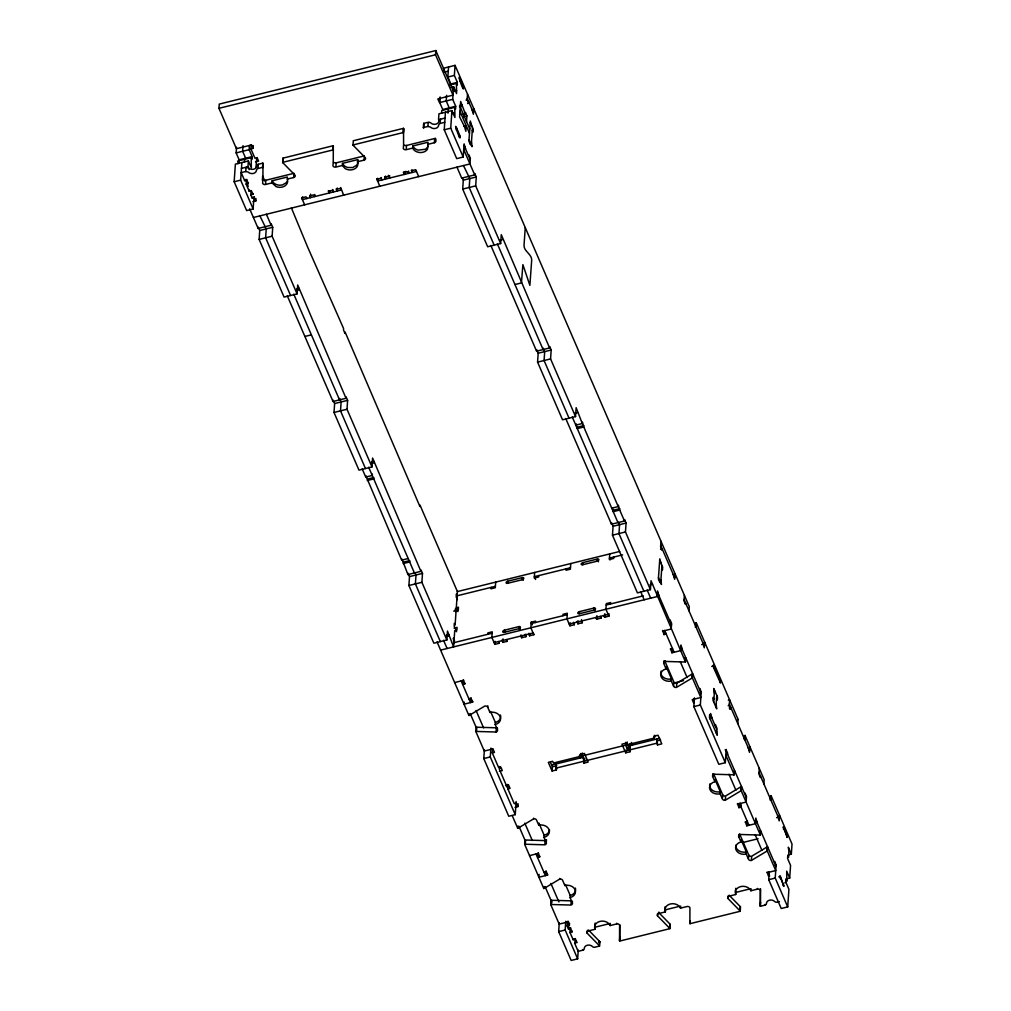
<?xml version="1.0" encoding="UTF-8"?>
<svg xmlns="http://www.w3.org/2000/svg" width="1011" height="1011" viewBox="0 0 1011 1011"><rect width="100%" height="100%" fill="white"/><g stroke="black" fill="none" stroke-linecap="round" stroke-linejoin="round"><path stroke-width="1.5" d="M246.039 167.27L248.58 167.927A4.587 3.614 3.9 0 0 253.66 169.216A4.587 3.614 3.9 0 0 256.743 165.905L257.679 164.477L262.86 163.112A2.287 1.807 3.9 0 1 262.974 163.63L262.911 179.061A2.287 1.807 3.9 0 0 265.817 180.261L293.974 173.298M357.528 161.735L357.679 159.624L342.514 163.365L342.375 165.475L345.105 168.534A8 6.306 3.9 0 0 352.574 169.658A8.063 6.357 3.9 0 0 355.278 168.483A8 6.306 3.9 0 0 357.704 165.412L357.528 161.735L364.023 160.13A2.3 1.807 3.9 0 0 365.451 157.855L353.319 145.445A2.287 1.807 3.9 0 1 353.016 144.965L353.307 140.744L403.541 128.321L403.591 144.282A2.3 1.807 3.9 0 0 406.51 145.47L434.667 138.507A2.3 1.807 3.9 0 0 435.412 138.191M658.768 912.579L669.876 923.966A2.287 1.807 3.9 0 1 670.179 924.446L669.889 928.654L619.655 941.077A2.287 1.807 3.9 0 1 619.528 940.571L619.604 925.128A2.287 1.807 3.9 0 0 616.685 923.94L610.189 925.545A8.025 6.331 3.9 0 0 599.991 921.362A8.025 6.331 3.9 0 0 595.024 929.286L588.528 930.904A2.287 1.807 3.9 0 0 587.113 933.166L599.245 945.576A2.287 1.807 3.9 0 1 599.548 946.056L594.973 947.181A2.287 1.807 3.9 0 1 592.433 946.536A4.587 3.614 3.9 0 0 587.353 945.234A4.587 3.614 3.9 0 0 584.27 948.558A2.287 1.807 3.9 0 1 582.728 950.214L578.166 951.338L574.665 943.263L575.499 938.916M619.869 924.774L619.819 936.35A2.287 1.807 3.9 0 0 619.945 936.868L619.655 941.077M779.443 901.572L777.156 902.141A2.287 1.807 3.9 0 1 774.616 901.483A4.587 3.614 3.9 0 0 769.535 900.194A4.587 3.614 3.9 0 0 766.452 903.505A2.287 1.807 3.9 0 1 764.91 905.161L760.348 906.298A2.287 1.807 3.9 0 1 760.221 905.78L760.297 890.337A2.287 1.807 3.9 0 0 757.378 889.149L750.882 890.754A8.025 6.331 3.9 0 0 740.684 886.571A8.025 6.331 3.9 0 0 735.717 894.508L729.222 896.112A2.287 1.807 3.9 0 0 727.806 898.375L739.938 910.797A2.3 1.807 3.9 0 1 740.242 911.265L689.995 923.688A2.287 1.807 3.9 0 1 689.868 923.169L689.944 907.739A2.287 1.807 3.9 0 0 687.025 906.538L680.529 908.143A8.025 6.331 3.9 0 0 670.331 903.96A8.025 6.331 3.9 0 0 665.377 911.897L658.881 913.502A2.287 1.807 3.9 0 0 657.466 915.764L669.585 928.186A2.287 1.807 3.9 0 1 669.889 928.654M760.563 889.023L760.512 901.559A2.287 1.807 3.9 0 0 760.638 902.077L760.348 906.298M255.556 161.848L258.589 161.103L257.085 157.64L254.924 158.171L250.93 148.946L253.091 148.402L251.6 144.952L236.435 148.693L218.97 108.316L219.261 104.095L435.817 50.55L453.294 90.927M253.951 197.297L253.142 208.961L246.646 210.579L234.16 181.727L235.373 164.148L248.365 160.939L251.36 167.851L251.196 157.691L238.204 160.901L238.015 163.706M238.204 160.901L238.95 162.632L239.139 159.814L236.144 152.888L236.536 147.265M253.142 208.961L240.656 180.122L241.869 162.544M243.032 145.66L242.653 151.284L245.648 158.209M244.51 162.101L244.7 159.296M246.886 179.452L244.675 180.691L244.725 179.996M244.675 180.691L241.174 172.616L245.749 171.491L245.989 167.978M254.38 196.766L252.156 198.004L250.791 194.832L252.952 194.289L251.461 190.839L249.287 191.37L246.166 184.154L246.393 180.994M249.199 169.633L247.96 166.79L248.365 160.939M251.196 157.691L251.941 159.422L252.143 156.604L249.148 149.679L249.439 145.458M246.166 184.154L248.39 182.915M250.93 148.946L251.221 144.725M249.287 191.37L249.388 189.967M253.091 148.402L253.293 145.597M250.791 194.832L251.082 190.611M252.156 198.004L252.207 197.297M252.952 194.289L253.003 193.594M256.036 167.257L256.68 157.981M252.94 201.644L255.821 200.924L255.985 198.586M258.045 167.763L258.285 164.237M258.74 228.195L259.739 230.508L259.132 239.417L284.091 297.095L297.082 293.885L272.123 236.195L272.73 227.298L271.239 223.835L271.138 225.238L258.146 228.448L258.247 227.045M262.683 167.851A2.287 1.807 3.9 0 0 262.569 167.333L262.86 163.112M262.734 167.144L262.974 163.63M262.367 180.274L262.658 176.053L264.831 181.057M262.86 179.768L262.62 183.282A2.287 1.807 3.9 0 0 265.527 184.482L272.022 182.877L272.174 180.767L287.326 177.013L287.554 180.337A8.025 6.331 3.9 0 1 284.318 186.251A8.025 6.331 3.9 0 1 276.104 186.618L272.022 182.877M265.577 183.775L265.817 180.261M287.187 179.124L293.683 177.519A2.3 1.807 3.9 0 0 295.098 175.257L282.966 162.834A2.287 1.807 3.9 0 1 282.663 162.367L282.954 158.146L333.2 145.723A2.287 1.807 3.9 0 1 333.327 146.241L333.251 161.672A2.3 1.807 3.9 0 0 336.17 162.859L364.314 155.909M282.966 162.834L283.219 159.321M293.683 177.519L293.923 174.006M302.605 196.816L302.403 199.622L341.389 189.992M297.082 293.885L297.689 284.976L346.027 398.283L333.036 401.493L287.288 295.793M306.788 197.853L306.737 198.56L305.992 196.829L301.657 197.891L304.652 204.816M310.592 194.15L310.352 197.663L309.606 195.932L313.928 194.858L314.686 196.589L314.825 194.478M329.864 190.687A1.719 0.973 -23.4 0 1 329.257 190.915L329.118 193.025L328.423 190.586M333.036 150.462A2.287 1.807 3.9 0 0 332.91 149.944L333.2 145.723M333.2 162.379L332.96 165.892A2.3 1.807 3.9 0 0 335.879 167.08L342.375 165.475M333.504 191.243L333.453 191.951L332.745 189.512M335.917 166.385L336.17 162.872M337.27 188.008L337.055 191.054L336.36 188.627M343.639 195.174L340.694 187.553M333.036 401.493L333.125 400.091M402.277 559.879L407.913 574.551L420.905 571.341L372.579 458.021L371.972 466.93L358.968 470.14L334.009 412.463L334.628 403.553L333.63 401.241M353.319 145.445L353.37 144.737M346.027 398.283L346.116 396.881L347.62 400.343L347 409.253L371.972 466.93M364.023 160.13L364.276 156.604M379.732 186.251L376.787 178.631M377.672 178.252L377.482 181.057L416.469 171.428M381.817 179.996L381.109 177.557M385.633 176.053L385.418 179.099L384.723 176.66M372.326 474.045L372.225 475.461L365.729 477.066L365.83 475.663L401.67 560.132L408.166 558.527M389.753 178.024L389.058 175.598M403.376 133.06L403.541 128.321M403.427 132.365L403.667 128.839M403.553 144.977L403.301 148.503A2.3 1.807 3.9 0 0 406.22 149.691L412.715 148.086L412.867 145.976L428.019 142.222L427.514 149.173A8.05 6.344 3.9 0 1 420.589 152.547A8.05 6.344 3.9 0 1 413.347 149.224L412.715 148.086M405.891 171.314A1.719 0.973 -23.4 0 1 404.337 172.35L404.198 174.461L403.49 172.022M406.27 148.983L406.51 145.47M408.684 171.049L408.52 173.386L407.774 171.655L403.44 172.729M412.298 170.151L412.134 172.489L411.426 170.063M423.912 124.53L423.66 128.043A2.287 1.807 3.9 0 1 423.356 127.576L423.647 123.355L428.891 122.141L430.762 122.874A4.587 3.614 3.9 0 0 435.842 124.176A4.587 3.614 3.9 0 0 438.926 120.852L440.467 119.197L440.227 122.71M423.356 127.576L427.931 126.451L428.171 122.925M439.633 98.143L439.343 102.351L437.839 98.901L453.004 95.148L435.526 54.771L435.817 50.55M401.67 560.132L401.771 558.717M427.88 144.333L434.376 142.728L434.616 139.215M435.842 139.758L435.893 139.063M450.982 87.325L453.585 86.681L452.713 99.343L455.708 106.269L442.717 109.479L439.722 102.566L440.101 96.93M407.913 574.551L408.014 573.136M443.842 70.201L443.943 68.786M454.053 628.122L457.086 627.376L456.884 630.182L454.723 630.725L453.61 646.901L447.469 631.066L446.849 639.976L433.858 643.198L408.899 585.508L409.506 576.599L408.507 574.299M441.58 113.384L441.769 110.565L454.76 107.356L455.519 109.087L455.708 106.269M465.515 148.769L464.112 143.891L463.202 157.021L456.707 158.626L444.233 129.787L445.434 112.208M446.597 95.325L446.217 100.948L449.213 107.874M443.374 68.318L455.051 65.349L454.356 75.433L457.351 82.359L450.855 83.964L447.86 77.038L448.555 66.953M447.974 113.181L448.265 108.961M463.202 157.021L450.729 128.182L451.942 110.603L438.938 113.813L438.534 119.677L445.042 118.072M420.905 571.341L421.006 569.926L422.497 573.389L421.89 582.298L446.849 639.976M451.942 110.603L454.937 117.516L454.76 107.356M449.908 85.05L456.416 83.433L456.58 93.606L453.585 86.681M457.351 82.359L457.162 85.164L456.416 83.433M456.378 130.103L456.53 127.993M459.752 81.107L459.904 78.997M459.5 137.319L459.651 135.209C449.465 110.06 462.343 147.972 459.651 135.209M462.874 88.323L463.025 86.213C452.84 61.064 465.717 98.977 463.025 86.213M462.709 114.458L465.313 113.813L460.662 101.454L459.601 116.922L464.441 126.476L465.844 131.342L466.235 125.718L463.632 126.362M465.313 113.813L465.414 112.411L466.905 115.873L466.526 121.497M467.562 103.552L468.649 103.286L467.145 99.824L467.537 94.187M490.853 245.458L536.601 351.171L549.592 347.948L501.266 234.64L500.647 243.55L487.656 246.76L462.697 189.082L463.303 180.173L462.305 177.86M468.649 103.286L468.738 101.871M468.75 156.263L468.851 154.86L470.355 158.323L469.963 163.946L253.407 217.491M471.985 109.378L473.388 114.243L473.767 108.619M470.519 143.233L470.431 144.636L468.927 141.174L470.317 121.017L471.72 125.882M471.265 144.952L472.466 127.601M456.972 167.156L461.711 178.113L474.702 174.903L474.804 173.5L476.295 176.963L475.688 185.872L500.647 243.55M457.983 611.642L456.302 607.75L457.414 591.574L419.969 505.045L419.881 506.448L345.092 332L344.991 333.403L343.5 329.94L343.588 328.537L307.546 246.886L291.408 207.937M463.48 680.062L462.646 684.409L464.82 683.878L463.367 679.708M464.82 683.878L464.858 683.171M464.163 702.076L464.011 704.187L472.68 702.051L472.731 701.343M469.066 698.424L469.016 699.119L471.227 697.881M497.071 727.478A2.287 1.807 3.9 0 1 496.325 727.794L476.788 727.238A2.287 1.807 3.9 0 0 476.143 727.313L475.852 731.534A2.287 1.807 3.9 0 1 476.497 731.446L496.035 732.015A2.287 1.807 3.9 0 0 497.45 729.752L495.2 724.558A8.025 6.331 3.9 0 0 500.167 716.635A8.025 6.331 3.9 0 0 489.969 712.452L487.719 707.258A2.287 1.807 3.9 0 0 484.8 706.057L469.483 715.245A2.3 1.807 3.9 0 1 468.902 715.472L468.99 714.057M469.483 715.245L469.534 714.537M470.797 698.361L470.507 702.582L461.155 680.959M476.547 730.751L476.788 727.238M487.833 634.289L487.921 632.886L492.256 631.812L491.864 637.435L494.859 644.361L499.194 643.287L499.244 642.592M491.055 587.404L490.954 588.806L495.289 587.732L495.681 582.109M516.141 801.508L515.244 814.639L508.748 816.243L483.776 758.566L484.395 749.657M487.719 707.258L487.82 705.842M489.969 712.452L490.032 711.39M494.859 644.361L495.074 641.315M525.252 227.589L524.027 245.382C523.862 251.41 531.862 254.115 531.698 260.143L529.878 285.393L522.889 264.617L521.449 282.916L514.953 284.521M515.244 814.639L490.272 756.948L490.891 748.039M499.434 771.267L502.315 770.546L500.824 767.084L498.663 767.627L492.294 752.917L492.584 748.696M495.2 724.558L495.352 722.448L490.689 711.681M502.101 639.963L502.808 642.402L507.13 641.328L507.181 640.62M496.035 732.015L496.275 728.501M502.808 642.402L503.048 638.876M497.5 729.045L497.551 728.35M504.287 632.292L504.426 630.182L518.87 626.618A1.719 0.973 -23.4 0 1 520.425 627.275A1.719 0.973 -23.4 0 1 518.719 628.728L504.287 632.292A1.719 0.973 -23.4 0 1 502.732 631.648A1.719 0.973 -23.4 0 1 504.426 630.182L505.184 631.913M507.661 583.296L507.8 581.186L522.245 577.622A1.719 0.973 -23.4 0 1 523.786 578.267A1.719 0.973 -23.4 0 1 522.093 579.733L507.661 583.296A1.719 0.973 -23.4 0 1 506.107 582.639A1.719 0.973 -23.4 0 1 507.8 581.186M536.601 351.171L536.689 349.755L538.193 353.218L537.574 362.128L562.546 419.805L575.537 416.595L576.144 407.686L582.285 423.521L575.79 425.125L575.891 423.71L577.294 428.588L583.789 426.983L582.387 422.105L582.285 423.521M507.332 784.422L507.143 787.228L499.409 769.346L499.598 766.54L500.344 768.272M518.719 628.728L518.87 626.618L520.071 629.385M522.093 579.733L522.245 577.622L523.369 580.213M515.029 807.309L517.923 806.601L516.419 803.138L514.258 803.669L507.888 788.959L508.179 784.738M520.892 634.971L521.575 637.751L525.897 636.69L526.061 634.339M521.575 637.751L521.739 635.413M525.202 634.251L525.897 636.69M528.816 633.366L529.511 635.793L533.846 634.718L533.896 634.023M529.511 635.793L529.676 633.455M517.923 806.601L518.112 803.783M549.592 347.948L549.693 346.546L551.185 350.008L550.578 358.918L575.537 416.595M535.476 622.511L535.565 621.108L531.23 622.169L530.851 627.806L533.846 634.718M534.655 572.466L534.276 578.102L538.598 577.028L538.699 575.625M546.269 842.542L546.458 839.737A2.287 1.807 3.9 0 1 545.144 840.596L525.606 840.027A2.287 1.807 3.9 0 0 524.949 840.116L524.658 844.324A2.287 1.807 3.9 0 1 525.316 844.248L544.853 844.817A2.287 1.807 3.9 0 0 546.269 842.542L544.019 837.361A8.025 6.331 3.9 0 0 548.973 829.424A8.025 6.331 3.9 0 0 538.775 825.241L536.525 820.047A2.287 1.807 3.9 0 0 533.618 818.859L518.302 828.034A2.287 1.807 3.9 0 1 517.708 828.262L517.859 826.151M525.316 844.248L525.556 840.735M533.618 818.859L533.669 818.152M538.775 825.241L538.926 823.131L544.158 835.25L544.019 837.361M538.37 853.107L537.536 857.467L539.697 856.924L538.256 852.766M539.697 856.924L539.748 856.229M539.09 874.427L538.901 877.245L547.558 875.096L547.608 874.389M544.891 844.109L545.144 840.596M571.594 900.725A2.287 1.807 3.9 0 1 571.215 900.852L551.677 900.283A2.287 1.807 3.9 0 0 551.02 900.359L550.73 904.58A2.287 1.807 3.9 0 1 551.387 904.504L570.924 905.06A2.287 1.807 3.9 0 0 572.34 902.798L570.09 897.604A8.025 6.331 3.9 0 0 575.044 889.68A8.025 6.331 3.9 0 0 564.846 885.497L562.596 880.303A2.287 1.807 3.9 0 0 559.69 879.102L544.373 888.29A2.287 1.807 3.9 0 1 543.779 888.517L543.88 887.115M556.593 767.134L556.404 769.94L552.069 771.014L552.36 766.793L550.49 762.471M562.9 615.724L563.001 614.322L567.335 613.247L566.944 618.871L569.939 625.796L574.273 624.722L574.311 624.027M566.135 568.839L566.034 570.242L570.368 569.18L570.747 563.544M544.423 887.582L544.461 886.887M545.687 871.419L545.397 875.627L536.032 854.004M547.558 875.096L546.117 870.939M556.404 769.94L555.936 764L556.695 765.731L552.36 766.793M569.939 625.796L570.141 622.751M551.387 904.504L551.627 900.978M573.566 622.296L574.273 624.722M577.18 621.399L577.875 623.838L582.21 622.763L582.26 622.056M559.69 879.102L559.74 878.407M577.875 623.838L578.09 620.792M579.354 613.728L579.505 611.617L593.937 608.053A1.719 0.973 -23.4 0 1 595.492 608.71A1.719 0.973 -23.4 0 1 593.798 610.164L579.354 613.728A1.719 0.973 -23.4 0 1 577.812 613.083A1.719 0.973 -23.4 0 1 579.505 611.617M582.728 564.732L582.879 562.621L597.311 559.058A1.719 0.973 -23.4 0 1 598.866 559.702A1.719 0.973 -23.4 0 1 597.172 561.168L582.728 564.732A1.719 0.973 -23.4 0 1 581.186 564.075A1.719 0.973 -23.4 0 1 582.879 562.621M578.254 950.049L577.647 958.845L571.152 960.45L558.666 931.611L559.273 922.853M581.552 619.629L582.21 622.763M564.846 885.497L564.922 884.435M577.647 958.845L565.162 930.006L565.768 921.248M570.76 927.896L568.548 929.134L567.171 925.962L567.462 921.741L568.548 921.476M567.171 925.962L569.345 925.431L567.891 921.261M570.09 897.604L570.242 895.493L565.579 884.726M568.548 929.134L568.713 926.784M569.345 925.431L569.509 923.081M552.069 771.014L548.328 762.37L552.651 761.296L553.409 763.027L580.832 756.241L581.034 753.422M570.975 904.365L571.215 900.852M575.385 938.562L573.174 939.8L570.052 932.597L569.838 927.769L570.343 928.376M632.557 743.666L628.223 744.741L627.844 750.364L584.522 761.081L582.285 755.887L582.475 753.069M572.34 902.798L572.428 901.395M580.832 756.241L580.087 754.509L584.421 753.435L588.162 762.092L583.827 763.166L583.372 757.214L551.677 765.049M593.798 610.164L593.937 608.053L595.138 610.821M597.172 561.168L597.311 559.058L598.512 561.825M570.052 932.597L572.264 931.358M583.827 763.166L584.118 758.945M584.522 761.081L584.724 758.263M573.174 939.8L573.212 939.105M601.027 617.418L600.976 618.125L596.642 619.2L596.894 615.674M574.665 943.263L576.877 942.025M609.077 613.816L608.913 616.154L604.591 617.228L604.831 613.715M650.414 589.64L625.455 531.963L626.074 523.053L624.571 519.591L624.482 521.006L611.478 524.216L611.579 522.801L613.083 526.263L612.464 535.173L637.423 592.863L650.414 589.64L651.033 580.744L685.458 661.927A2.287 1.807 3.9 0 1 684.801 662.003L665.276 661.434A2.287 1.807 3.9 0 0 663.848 663.709L666.097 668.89A8.025 6.331 3.9 0 0 661.143 676.827A8.025 6.331 3.9 0 0 671.342 681.01L673.591 686.204A2.287 1.807 3.9 0 0 676.498 687.392L691.827 678.217A2.3 1.807 3.9 0 1 692.409 677.989L692.699 673.768A2.3 1.807 3.9 0 0 692.118 673.996L676.789 683.171A2.287 1.807 3.9 0 1 673.882 681.983L664.758 660.891M609.734 553.914L609.342 559.538L613.677 558.464L613.778 557.061M582.728 950.214L582.778 949.506M612.337 507.939L613.235 511.642L619.73 510.037L618.328 505.171L618.239 506.574L611.743 508.192M587.113 933.166L587.303 930.347M610.543 603.946L610.644 602.543L606.309 603.618L605.918 609.241L608.913 616.154M595.024 929.286L595.176 927.175A8.025 6.331 3.9 0 1 595.163 923.068M599.283 944.881L599.536 941.355L588.415 929.981M599.548 946.056L599.839 941.835A2.287 1.807 3.9 0 0 599.536 941.355M610.189 925.545L610.265 924.484M627.844 750.364L625.594 745.17L625.784 742.365M659.741 738.333L629.575 745.789L630.03 751.742L625.695 752.816L625.897 749.998M654.66 735.224L654.471 738.03L627.035 744.816L627.224 742.011M616.685 923.94L616.735 923.233M630.03 751.742L629.575 745.789M619.528 940.571L619.768 937.045M660.979 541.239L660.6 546.863L662.091 550.325L662.192 548.922L660.562 549.314M658.97 595.808L657.567 590.942L657.175 596.566L440.619 650.111M659.981 581.047L659.88 582.45L658.388 578.987L659.779 558.83L661.169 563.696M660.726 582.766L661.927 565.414M666.262 633.379L664.05 634.617L662.597 630.447M664.05 634.617L664.341 630.396M657.466 744.955L656.998 739.003L657.466 744.955L661.788 743.881L658.047 735.237L653.713 736.299L654.471 738.03M663.898 663.001L664.063 660.651M665.276 661.434L665.314 660.739M666.097 668.89L666.249 666.78L671.494 678.899L671.342 681.01M670.015 621.335L670.103 619.92L671.607 623.383L671.216 629.006L662.559 631.155M673.238 574.438L674.64 579.316L675.032 573.679M682.362 649.883L680.959 645.018L680.58 650.642L671.911 652.79L670.47 648.62M671.911 652.79L672.201 648.569M657.466 915.764L657.618 913.426M673.591 686.204L673.832 682.678M658.932 912.794L658.97 912.099M676.549 686.696L676.789 683.171M684.384 595.315L684.005 600.938L685.496 604.401L685.597 602.998M665.377 911.897L665.516 909.786A8.025 6.331 3.9 0 1 665.187 906.677M684.94 660.12L685.092 657.782A2.287 1.807 3.9 0 0 685.749 657.706L685.458 661.927M688.971 610.808L689.262 606.587L455.051 65.349M669.636 927.479L669.876 923.966M691.827 678.217L692.067 674.691M695.391 626.403L695.341 627.098A2.287 1.807 3.9 0 1 695.934 626.871L696.225 622.662A2.287 1.807 3.9 0 0 695.631 622.877M695.48 624.988L695.581 623.585M693.988 698.892L693.698 703.113L692.194 699.65L700.863 697.514L692.409 677.989M725.127 749.833L726.201 749.568L725.304 762.698L718.808 764.303L693.849 706.613L694.443 697.868M680.529 908.143L680.681 906.033M699.65 689.831L699.751 688.428L701.242 691.878L700.345 705.008L725.304 762.698M704.667 642.187L704.275 647.811L702.885 642.945M689.995 923.688L690.033 920.831M710.215 719.137L710.607 713.513L712.009 718.379M713.741 668.031L713.374 665.314L713.741 668.031L720.477 683.057L720.224 680.593L713.88 665.92L711.719 666.464M713.715 701.95L714.524 690.235M715.965 707.144L716.774 695.416M715.257 725.885L715.346 724.47L716.85 727.933L716.458 733.556M713.564 773.68L722.688 794.772A2.287 1.807 3.9 0 0 725.607 795.973L740.924 786.785A2.287 1.807 3.9 0 1 741.505 786.558L741.227 790.779A2.287 1.807 3.9 0 0 740.633 791.006L725.317 800.194A2.287 1.807 3.9 0 1 722.397 798.993L720.148 793.799A8.025 6.331 3.9 0 1 709.949 789.616A8.025 6.331 3.9 0 1 714.916 781.693L712.667 776.499L712.856 773.68M719.984 682.45L720.123 680.34M714.916 781.693L715.055 779.582L720.3 791.689L720.148 793.799M722.448 798.298L722.688 794.772M729.651 709.216L730.738 708.951L729.247 705.488L729.626 699.865L728.324 700.181M727.604 754.433L726.201 749.568M730.738 708.951L730.839 707.548L729.209 707.953M725.317 800.194L725.557 796.681M712.667 776.499A2.287 1.807 3.9 0 1 714.082 774.236L733.62 774.792L733.86 771.279M733.62 774.792A2.3 1.807 3.9 0 0 734.264 774.717L734.555 770.496M737.79 723.611L738.081 719.39L696.225 622.662M727.806 898.375L727.971 896.037M741.265 804.781L741.101 807.132L738.94 807.663L737.487 803.505M738.94 807.663L739.231 803.442L740.305 803.176M740.684 790.299L740.924 786.785M744.197 739.193L744.437 735.679A2.287 1.807 3.9 0 1 745.031 735.452L764.152 779.645L763.861 783.866M744.741 739.673L745.031 735.452M739.635 833.936L748.759 855.028A2.287 1.807 3.9 0 0 751.678 856.229L766.995 847.041A2.3 1.807 3.9 0 1 767.589 846.814L767.298 851.035A2.3 1.807 3.9 0 0 766.704 851.262L751.388 860.437A2.287 1.807 3.9 0 1 748.469 859.249L746.232 854.055A8.025 6.331 3.9 0 1 736.021 849.872A8.025 6.331 3.9 0 1 740.987 841.948L738.738 836.754L738.902 834.404M735.717 894.508L735.869 892.397A8.025 6.331 3.9 0 1 735.427 890.325M740.987 841.948L741.126 839.838L746.371 851.944L746.232 854.055M744.892 794.381L744.993 792.978L746.484 796.428L746.105 802.064L737.436 804.2M748.127 747.495L749.517 752.361L749.909 746.737M757.252 822.929L755.849 818.063L755.457 823.687L746.8 825.835L745.347 821.665M739.976 910.09L740.229 906.576L729.108 895.19M740.242 911.265L740.532 907.044A2.3 1.807 3.9 0 0 740.229 906.576M746.8 825.835L747.091 821.614M747.521 821.134L745.297 822.373M748.519 858.541L748.759 855.028M751.388 860.437L751.628 856.924M750.882 890.754L750.958 889.705M759.274 768.36L758.882 773.984L760.386 777.446L760.474 776.044M738.738 836.754A2.287 1.807 3.9 0 1 740.153 834.479L759.691 835.048L759.741 834.353M759.767 833.873L759.931 831.535M759.691 835.048A2.287 1.807 3.9 0 0 760.348 834.972L760.638 830.751A2.287 1.807 3.9 0 1 759.981 830.827M757.378 889.149L757.429 888.442M760.335 889.642L760.386 888.934M760.221 905.78L760.462 902.254M766.755 850.554L766.995 847.041M770.268 799.448L770.521 795.935A2.287 1.807 3.9 0 1 771.102 795.708L792.03 844.071L791.335 854.156L788.087 854.952M771.102 795.708L770.812 799.928A2.287 1.807 3.9 0 0 770.23 800.156M764.91 905.161L764.961 904.466M769.662 875.892L768.575 876.158L767.134 872M768.575 876.158L768.865 871.937M785.8 879.027L789.692 878.066L786.697 871.141L786.861 881.314L786.116 879.583L785.926 882.401L788.921 889.314L787.708 906.905L781.212 908.51L768.726 879.671L769.232 872.379M774.54 862.876L774.628 861.473L776.132 864.936L775.222 878.066L787.708 906.905M779.557 815.232L779.165 820.856L777.762 815.991M780.252 878.546L779.898 875.829L783.904 886.407L780.404 876.436L778.773 876.84M783.626 829.551L783.272 826.821L787.278 837.399L783.778 827.44M783.373 885.75L783.525 883.639M786.748 836.754L786.899 834.644M789.692 878.066L790.564 865.403L787.569 858.478L787.759 855.672L788.517 857.404L788.896 851.78L788.34 847.231L791.335 854.156M245.888 179.377L248.188 186.378M218.97 108.316L435.526 54.771M443.703 72.312L448.265 71.174M447.86 77.038L454.356 75.433M454.179 91.432L456.77 90.8M236.144 152.888L249.148 149.679M439.722 102.566L452.713 99.343M466.058 100.089L467.145 99.824M239.139 159.814L252.143 156.604M459.563 105.561L462.166 104.917M459.474 106.964L462.065 106.319M451.778 113.624L454.381 112.979M241.465 168.407L247.96 166.79M463.013 116.834L466.905 115.873M262.569 167.333L257.388 168.698L256.453 170.126A4.587 3.614 3.9 0 1 253.369 173.437A4.587 3.614 3.9 0 1 248.289 172.135L245.749 171.491M282.663 162.367L332.91 149.944M353.016 144.965L403.263 132.542M444.752 122.293L439.57 123.645L438.635 125.073A4.587 3.614 3.9 0 1 435.551 128.397A4.587 3.614 3.9 0 1 430.471 127.095L427.931 126.451M234.16 181.727L240.656 180.122M444.233 129.787L450.729 128.182M328.373 191.294L332.695 190.22M336.309 189.322L340.644 188.261M376.737 179.326L381.071 178.265M384.673 177.367L389.008 176.293M411.389 170.771L415.711 169.696L418.706 176.622M259.739 230.508L272.73 227.298M463.303 180.173L476.295 176.963M259.132 239.417L272.123 236.195M462.697 189.082L475.688 185.872M296.589 289.083L299.193 288.438M296.501 290.486L299.092 289.841M500.066 240.15L502.669 239.506M304.88 336.461L311.388 334.856M334.628 403.553L347.62 400.343M538.193 353.218L551.185 350.008M334.009 412.463L347 409.253M537.574 362.128L550.578 358.918M371.479 462.128L374.083 461.484M371.378 463.531L373.982 462.886M574.943 413.196L577.546 412.551M367.322 479.113L373.817 477.508L373.729 478.923L367.233 480.528M577.395 427.173L583.89 425.568M403.275 562.179L409.771 560.574L409.67 561.977L403.174 563.582M613.336 510.239L619.831 508.634M409.506 576.599L422.497 573.389M613.083 526.263L626.074 523.053M408.899 585.508L421.89 582.298M612.464 535.173L625.455 531.963M457.237 591.612L619.692 551.45M456.947 595.833L495.39 586.329M570.457 567.765L534.364 576.687L535.565 579.467M622.624 554.875L609.443 558.135L610.189 559.854M456.302 607.75L458.476 607.207L458.274 610.025L453.724 611.149M446.369 635.173L448.96 634.529M649.934 584.838L652.525 584.194M446.268 636.589L448.871 635.944M453.724 642.731L492.155 633.215M531.141 623.585L567.234 614.663M606.208 605.02L643.223 595.871M494.114 642.63L533.1 632.987M569.193 624.065L608.167 614.435M454.659 682.564L463.316 680.416M670.419 649.327L672.58 648.784M701.697 644.614L702.784 644.348M674.375 682.88L683.461 680.63M700.168 692.156L701.242 691.878M492.294 752.917L494.455 752.374L492.964 748.911L484.294 751.059L475.852 731.534M483.776 758.566L490.272 756.948M693.849 706.613L700.345 705.008M728.16 705.754L729.247 705.488M582.285 755.887L625.594 745.17M583.473 755.811L580.579 756.519L580.491 757.921L579.366 755.331M627.439 748.228L630.321 747.521M657.757 740.734L660.638 740.027M555.646 768.221L583.082 761.435M629.284 750.01L656.708 743.224M505.677 785.686L508.558 784.966L510.062 788.428L507.888 788.959M726.618 753.296L727.705 753.031M529.537 855.609L538.206 853.461M543.905 872.177L546.066 871.634M776.587 817.659L777.674 817.393M742.592 842.567L758.086 838.738M775.045 865.201L776.132 864.936M567.841 921.969L559.184 924.105L550.73 904.58M767.084 872.695L775.74 870.559L767.298 851.035M558.666 931.611L565.162 930.006M768.726 879.671L775.222 878.066M595.176 927.175L610.328 923.435M665.516 909.786L679.417 906.349M735.869 892.397L751.021 888.644M784.839 882.666L785.926 882.401M598.689 942.113L599.839 941.835M467.246 98.408L473.477 112.828M660.688 545.46L674.741 577.9M684.093 599.536L704.376 646.395M729.335 704.086L749.619 750.946M758.983 772.581L779.266 819.453M470.216 122.407L473.211 129.345L473.022 132.163L472.276 130.432M659.678 560.22L662.673 567.158L662.483 569.977L661.725 568.245M714.335 693.053L713.779 688.516L717.519 697.16L717.33 699.978L716.572 698.247M460.283 107.078L469.761 129.004M459.992 111.298L469.47 133.225M713.905 699.144L713.159 697.413L712.97 700.231L716.711 708.888L716.154 704.338M471.467 142.147L472.023 146.696L469.028 139.758M660.929 579.96L661.472 584.51L658.477 577.572M464.011 145.306L470.254 159.725M657.466 592.345L671.506 624.798M680.871 646.421L701.154 693.293M710.506 714.916L716.748 729.348M726.113 750.971L746.396 797.843M755.748 819.466L776.031 866.339M710.417 716.331L709.659 714.6L709.469 717.406L717.203 735.288L716.647 730.751M463.72 149.527L474.702 174.903M583.789 426.983L618.239 506.574M619.73 510.037L624.482 521.006M725.822 755.192L734.264 774.717M741.227 790.779L760.348 834.972M680.264 661.636L687.151 677.572M728.994 774.249L735.894 790.185M755.078 834.53L761.864 850.213M543.185 348.15L544.689 351.613L544.07 360.523L569.041 418.2M618.58 522.358L619.579 524.658L618.959 533.568L643.919 591.258M463.468 165.551L469.799 178.568L469.192 187.477L494.152 245.155M497.349 243.853L543.097 349.553M572.239 416.898L617.974 522.611M647.116 589.956L650.68 598.171M664.72 630.624L674.084 652.247M739.61 803.669L748.961 825.292M565.743 418.503L611.478 524.216M640.62 591.561L644.184 599.776M603.832 615.497L604.591 617.228M600.231 616.394L600.976 618.125M404.337 172.35L404.905 173.652M595.896 617.468L596.642 619.2M631.332 742.478L632.456 745.069M627.035 744.816L626.289 743.085L621.955 744.159L625.695 752.816M531.23 622.169L532.355 624.773M329.257 190.915L329.826 192.204M506.385 639.597L507.13 641.328M498.448 641.555L499.194 643.287M457.124 595.795L456.378 594.064L456.188 596.869L457.389 599.637M456.555 611.604L455.367 608.824L455.91 613.374L455.114 625.101L454.356 623.37L454.166 626.175L456.568 631.711M454.546 640.911L453.345 638.131L453.901 642.68M266.399 214.281L271.138 225.238M246.836 180.16L248.34 183.623M254.33 197.461L255.821 200.924M471.177 698.588L472.68 702.051M570.71 928.603L572.213 932.054M575.335 939.27L576.826 942.732M476.067 710.518L483.587 727.907M524.797 823.131L532.317 840.52M550.894 883.437L558.919 901.976M567.462 921.741L567.816 922.537M574.956 939.042L575.828 941.064M415.003 572.694L416.001 574.994L415.395 583.903L440.354 641.593M259.903 215.886L266.234 228.903L265.628 237.812L290.587 295.49M293.784 294.188L339.532 399.888L339.62 398.486L341.124 401.948L340.505 410.858L365.464 468.535M368.674 467.234L414.409 572.946M443.551 640.292L447.115 648.506M470.191 713.576L476.472 728.072M518.921 826.189L525.202 840.684M545.005 886.47L551.804 902.153M249.654 208.835L258.146 228.448M362.178 468.839L365.729 477.066M437.055 641.897L468.902 715.472M512.375 815.953L517.708 828.262M524.658 844.324L543.779 888.517M435.792 140.466L435.918 141.136A2.3 1.807 3.9 0 1 434.376 142.728M735.528 889.288A8.025 6.331 3.9 0 1 735.856 888.277M549.542 829.905A8.025 6.331 3.9 0 1 544.158 835.25M575.385 888.075A8.025 6.331 3.9 0 1 570.242 895.493M746.371 851.944A8.025 6.331 3.9 0 1 735.755 845.171M720.3 791.689A8.025 6.331 3.9 0 1 712.262 790.172A8.025 6.331 3.9 0 1 709.899 783.891M500.496 715.03A8.025 6.331 3.9 0 1 495.352 722.448M671.494 678.899A8.025 6.331 3.9 0 1 663.443 677.37A8.025 6.331 3.9 0 1 661.093 671.102M389.905 175.914A1.719 0.973 -23.4 0 1 388.35 175.269M738.081 719.39A2.287 1.807 3.9 0 1 737.588 719.466M357.679 159.624A8.025 6.331 3.9 0 1 356.668 165.299L352.713 167.548L347.759 167.497A8.025 6.331 3.9 0 1 342.514 163.365M412.867 145.976A8.037 6.344 3.9 0 0 418.112 150.108L425.277 149.287A8.025 6.331 3.9 0 0 428.121 146.14M423.95 123.822A2.287 1.807 3.9 0 1 423.647 123.355M287.427 180.931A8.037 6.344 3.9 0 1 286.328 182.688L282.372 184.95L279.895 185.228A8.037 6.344 3.9 0 1 272.149 180.767M283.257 158.613A2.287 1.807 3.9 0 1 282.954 158.146"/></g></svg>
